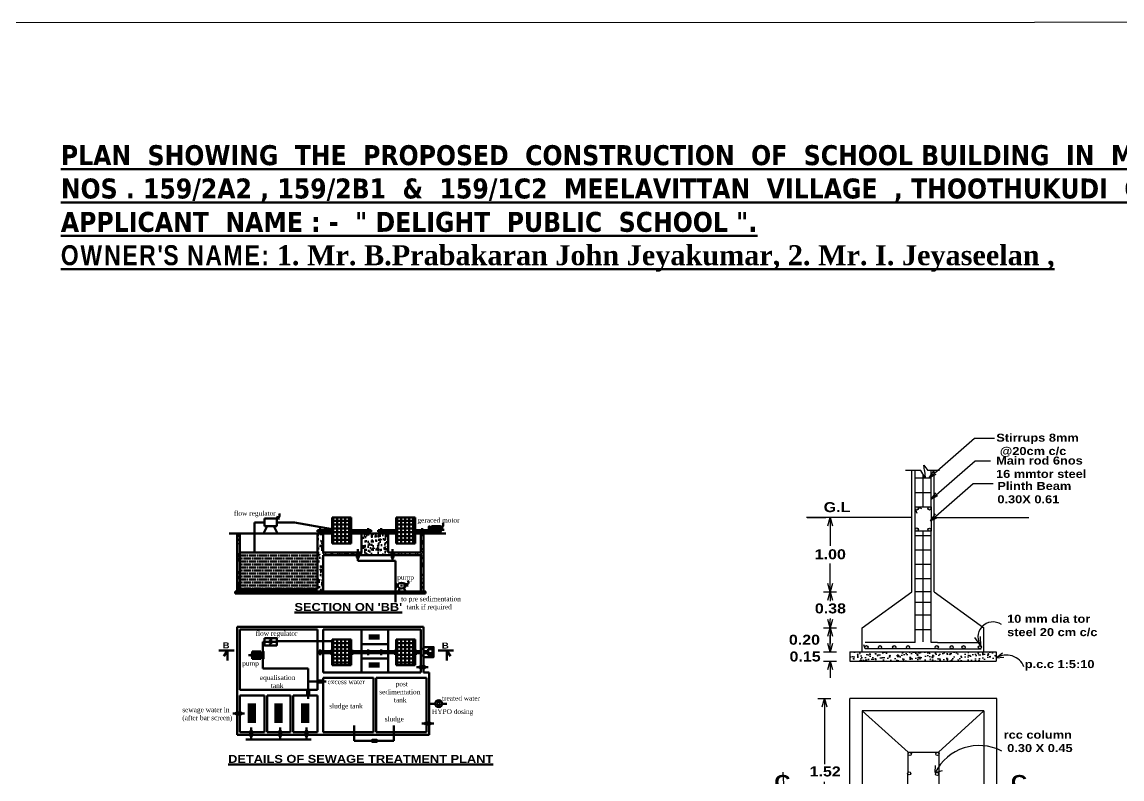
# Model space of a CAD drawing. Header units: metres. Extents: x 863 to 1571, y 626 to 804.
# Drawn here: x 959.1 to 1014.1, y 764.9 to 802.7 of the extents above; entities that cross this region are included whole.
import ezdxf

# ---------------------------------------------------------------- set-up
doc = ezdxf.new("R2010")
doc.units = ezdxf.units.M
doc.header["$LTSCALE"] = 0.2
doc.header["$MEASUREMENT"] = 0
doc.linetypes.add('DASHED2', pattern=[0.375, 0.25, -0.125])
doc.layers.get('0').update_dxf_attribs({"lineweight": 60})
doc.layers.add('HATCH', color=251, linetype='Continuous', lineweight=0)
doc.styles.get("Standard").update_dxf_attribs({"font": 'ariblk.ttf', "height": 0.23})
doc.styles.add('style1', font='', dxfattribs={"height": 0.2})
doc.styles.get('style1').set_extended_font_data('Arial Black')

# ---------------------------------------------------------------- blocks, each defined once
blk = doc.blocks.new('_Open30')
at = {"layer": 'HATCH', "color": 0, "lineweight": -2}
for p, q in [((-1, 0.27), (0, 0)), ((0, 0), (-1, -0.27)), ((0, 0), (-1, 0))]:
    blk.add_line(p, q, dxfattribs=at)
blk = doc.blocks.new('GZ')
at = {"lineweight": 25}
h = blk.add_hatch(color=256, dxfattribs=at)
h.paths.add_polyline_path([(2162.377, 905.881), (2162.377, 905.871, 0.939689), (2162.457, 905.876, 0.939689)])
h.paths.add_polyline_path([(2162.696, 905.877, 1), (2162.776, 905.877, 1)])
h.paths.add_polyline_path([(2162.696, 905.347, 0.363684), (2162.729, 905.308), (2162.743, 905.308, 0.363684), (2162.776, 905.347, 1)])
h.paths.add_polyline_path([(2162.377, 905.353), (2162.377, 905.344, 0.944531), (2162.457, 905.348, 0.944531)])
h = blk.add_hatch(dxfattribs=at)
h.set_pattern_fill('AR-CONC', color=256, scale=0.035, style=0)
h.set_pattern_definition([(50, (1847.33054, 501.90984), (0.25103801, -0.02196298), [0.02624968, -0.28874649]), (355, (1847.33054, 501.90984), (-0.04856238, 0.26326405), [0.02099974, -0.23099719]), (100.4514, (1847.35146, 501.908), (0.20247582, 0.2413009), [0.0223088, -0.24539676]), (46.1842, (1847.33054, 501.97984), (0.37352982, -0.05793095), [0.03937452, -0.43311973]), (96.6356, (1847.36167, 501.975), (0.32712797, 0.3409371), [0.0334632, -0.36809507]), (351.1842, (1847.33054, 501.97984), (0.3271277, 0.34093736), [0.03149962, -0.3464958]), (21, (1847.36554, 501.96234), (0.20891493, -0.1409149), [0.02624968, -0.28874649]), (326, (1847.36554, 501.96234), (0.08515933, 0.25379943), [0.02099974, -0.23099719]), (71.4514, (1847.38295, 501.9506), (0.29407434, 0.1128843), [0.0223088, -0.24539676]), (37.5, (1847.33054, 501.90984), (0.004255898, 0.116511432), [0, -0.228197225, 0, -0.23449715, 0, -0.23187218]), (7.5, (1847.33054, 501.90984), (0.09207322, 0.13804242), [0, -0.133698374, 0, -0.22294729, 0, -0.088373925]), (327.5, (1847.25249, 501.90984), (0.18683558, -0.007894109), [0, -0.087498936, 0, -0.27299668, 0, -0.362245595]), (317.5, (1847.21749, 501.90984), (0.204112677, 0.03503632), [0, -0.113748617, 0, -0.181297795, 0, -0.25724687])])
h.paths.add_polyline_path([(2164.406, 902.291), (2160.746, 902.291), (2160.746, 902.061), (2164.406, 902.061)])
h = blk.add_hatch(dxfattribs=at)
h.set_pattern_fill('AR-CONC', color=256, scale=0.035, style=0)
h.set_pattern_definition([(50, (1847.33054, 501.90984), (0.25103801, -0.02196298), [0.02624968, -0.28874649]), (355, (1847.33054, 501.90984), (-0.04856238, 0.26326405), [0.02099974, -0.23099719]), (100.4514, (1847.35146, 501.908), (0.20247582, 0.2413009), [0.0223088, -0.24539676]), (46.1842, (1847.33054, 501.97984), (0.37352982, -0.05793095), [0.03937452, -0.43311973]), (96.6356, (1847.36167, 501.975), (0.32712797, 0.3409371), [0.0334632, -0.36809507]), (351.1842, (1847.33054, 501.97984), (0.3271277, 0.34093736), [0.03149962, -0.3464958]), (21, (1847.36554, 501.96234), (0.20891493, -0.1409149), [0.02624968, -0.28874649]), (326, (1847.36554, 501.96234), (0.08515933, 0.25379943), [0.02099974, -0.23099719]), (71.4514, (1847.38295, 501.9506), (0.29407434, 0.1128843), [0.0223088, -0.24539676]), (37.5, (1847.33054, 501.90984), (0.004255898, 0.116511432), [0, -0.228197225, 0, -0.23449715, 0, -0.23187218]), (7.5, (1847.33054, 501.90984), (0.09207322, 0.13804242), [0, -0.133698374, 0, -0.22294729, 0, -0.088373925]), (327.5, (1847.25249, 501.90984), (0.18683558, -0.007894109), [0, -0.087498936, 0, -0.27299668, 0, -0.362245595]), (317.5, (1847.21749, 501.90984), (0.204112677, 0.03503632), [0, -0.113748617, 0, -0.181297795, 0, -0.25724687])])
h.paths.add_polyline_path([(2164.406, 902.291), (2160.746, 902.291), (2160.746, 902.061), (2164.406, 902.061)])
h = blk.add_hatch(color=256, dxfattribs=at)
h.paths.add_polyline_path([(2161.12, 902.407, 0.293166), (2161.143, 902.371), (2161.177, 902.371, 0.293166), (2161.2, 902.407, 1)])
h.paths.add_polyline_path([(2161.457, 902.407, 0.293166), (2161.48, 902.371), (2161.514, 902.371, 0.293166), (2161.537, 902.407, 1)])
h.paths.add_polyline_path([(2161.814, 902.407, 0.293166), (2161.837, 902.371), (2161.87, 902.371, 0.293166), (2161.894, 902.407, 1)])
h.paths.add_polyline_path([(2162.157, 902.407, 0.293166), (2162.18, 902.371), (2162.214, 902.371, 0.293166), (2162.237, 902.407, 1)])
h.paths.add_polyline_path([(2162.877, 902.407, 0.293166), (2162.9, 902.371), (2162.934, 902.371, 0.293166), (2162.957, 902.407, 1)])
h.paths.add_polyline_path([(2163.251, 902.408, 0.298745), (2163.275, 902.371), (2163.307, 902.371, 0.298745), (2163.331, 902.408, 1)])
h.paths.add_polyline_path([(2163.627, 902.407, 1), (2163.547, 902.407, 0.293166), (2163.571, 902.371), (2163.604, 902.371, 0.293166)])
h.paths.add_polyline_path([(2163.954, 902.407, 0.293166), (2163.978, 902.371), (2164.011, 902.371, 0.293166), (2164.034, 902.407, 1)])
for p, q in [((2162.61, 906.824), (2162.598, 906.961)), ((2162.598, 906.961), (2162.694, 906.825)), ((2162.522, 906.825), (2162.135, 906.825)), ((2162.296, 903.791), (2162.296, 906.825)), ((2162.377, 905.897), (2162.377, 906.825)), ((2162.39, 906.638), (2162.377, 906.638)), ((2162.39, 906.638), (2162.777, 906.638)), ((2162.626, 906.645), (2162.522, 906.825)), ((2162.575, 905.918), (2162.575, 906.734)), ((2162.61, 906.824), (2162.626, 906.645)), ((2162.984, 906.825), (2162.694, 906.825)), ((2162.731, 906.641), (2162.847, 906.814)), ((2162.731, 906.641), (2162.902, 906.733)), ((2162.771, 906.638), (2162.777, 906.638)), ((2162.777, 905.918), (2162.777, 906.825)), ((2162.855, 903.791), (2162.855, 906.825)), ((2162.39, 906.278), (2162.377, 906.278)), ((2162.39, 906.278), (2162.777, 906.278)), ((2162.771, 906.278), (2162.777, 906.278)), ((2162.777, 906.106), (2162.898, 906.269)), ((2162.777, 906.106), (2162.948, 906.201)), ((2162.39, 905.918), (2162.377, 905.918)), ((2162.377, 905.308), (2162.377, 905.918)), ((2162.377, 905.864), (2162.418, 905.755)), ((2162.39, 905.918), (2162.777, 905.918)), ((2162.433, 905.918), (2162.539, 905.872)), ((2162.771, 905.918), (2162.777, 905.918)), ((2162.777, 905.918), (2162.777, 905.308)), ((2162.296, 905.651), (2159.66, 905.651)), ((2159.679, 905.651), (2160.148, 905.651)), ((2162.757, 905.563), (2162.882, 905.739)), ((2162.757, 905.563), (2162.949, 905.66)), ((2162.86, 905.651), (2165.223, 905.651)), ((2160.253, 905.441), (2160.253, 904.942)), ((2162.377, 902.528), (2162.377, 905.317)), ((2162.575, 902.545), (2162.575, 905.308)), ((2162.777, 902.528), (2162.777, 905.308)), ((2162.39, 905.198), (2162.377, 905.198)), ((2162.39, 905.198), (2162.777, 905.198)), ((2162.771, 905.198), (2162.777, 905.198)), ((2162.39, 904.838), (2162.377, 904.838)), ((2162.39, 904.838), (2162.777, 904.838)), ((2162.771, 904.838), (2162.777, 904.838)), ((2160.253, 904.001), (2160.253, 904.5)), ((2162.377, 904.481), (2162.777, 904.481)), ((2162.377, 904.129), (2162.777, 904.129)), ((2160.09, 903.791), (2160.415, 903.791)), ((2161.056, 902.891), (2162.296, 903.791)), ((2162.377, 903.802), (2162.777, 903.802)), ((2162.855, 903.791), (2164.096, 902.891)), ((2160.253, 903.581), (2160.253, 903.555)), ((2162.377, 903.538), (2162.777, 903.538)), ((2160.253, 903.126), (2160.253, 903.101)), ((2162.377, 903.217), (2162.777, 903.217)), ((2160.09, 902.891), (2160.415, 902.891)), ((2161.056, 902.291), (2161.056, 902.891)), ((2162.377, 902.848), (2162.777, 902.848)), ((2164.096, 902.291), (2164.096, 902.891)), ((2160.253, 902.501), (2160.253, 902.711)), ((2160.253, 902.681), (2160.253, 902.501)), ((2162.377, 902.528), (2161.127, 902.528)), ((2162.937, 902.528), (2162.777, 902.528)), ((2162.937, 902.528), (2164.027, 902.528)), ((2164.019, 902.439), (2163.865, 902.647)), ((2164.019, 902.439), (2164.01, 902.678)), ((2164.096, 902.453), (2164.096, 902.65)), ((2160.09, 902.291), (2160.415, 902.291)), ((2160.746, 902.291), (2164.406, 902.291)), ((2160.746, 902.291), (2160.746, 902.061)), ((2161.127, 902.371), (2161.097, 902.465)), ((2162.937, 902.371), (2161.127, 902.371)), ((2162.937, 902.371), (2164.027, 902.371)), ((2164.406, 902.291), (2164.406, 902.061)), ((2164.406, 902.291), (2164.406, 902.061)), ((2164.406, 902.142), (2164.561, 902.269)), ((2160.09, 902.061), (2160.415, 902.061)), ((2160.746, 902.061), (2164.406, 902.061)), ((2164.406, 902.142), (2164.597, 902.157)), ((2160.253, 901.851), (2160.253, 901.641)), ((2159.948, 901.127), (2160.273, 901.127)), ((2164.417, 901.127), (2160.746, 901.127)), ((2160.746, 897.406), (2160.746, 901.127)), ((2164.417, 897.406), (2164.417, 901.127)), ((2160.11, 900.917), (2160.11, 899.488)), ((2164.096, 900.817), (2161.056, 900.817)), ((2161.056, 900.817), (2161.056, 897.716)), ((2162.203, 899.782), (2161.056, 900.817)), ((2162.959, 899.782), (2164.096, 900.817)), ((2164.096, 900.817), (2164.096, 897.716)), ((2159.068, 899.284), (2159.114, 898.545)), ((2162.878, 899.276), (2162.883, 899.451)), ((2162.878, 899.276), (2163.057, 899.331)), ((2160.11, 897.616), (2160.11, 899.045)), ((2158.894, 898.701), (2159.358, 898.701)), ((2159.126, 898.701), (2158.986, 898.253)), ((2159.126, 898.701), (2159.126, 897.472)), ((2162.198, 898.737), (2161.056, 897.716)), ((2162.966, 898.724), (2164.096, 897.716)), ((2164.685, 898.799), (2165.166, 898.799)), ((2164.926, 898.799), (2164.926, 897.569)), ((2164.926, 898.799), (2165.066, 898.351)), ((2164.984, 898.468), (2164.938, 897.729)), ((2164.096, 897.716), (2161.056, 897.716)), ((2159.948, 897.406), (2160.273, 897.406)), ((2164.417, 897.406), (2160.746, 897.406)), ((2160.746, 897.176), (2160.746, 896.772)), ((2164.406, 897.176), (2164.406, 896.772)), ((2160.956, 896.974), (2162.103, 896.974)), ((2164.196, 896.974), (2163.229, 896.974))]:
    blk.add_line(p, q, dxfattribs=at)
for points in [[(2162.731, 906.641), (2163.86, 907.631), (2164.357, 907.631)], [(2162.777, 906.106), (2163.877, 907.069), (2164.263, 907.069)], [(2162.757, 905.563), (2163.828, 906.501), (2164.325, 906.501)], [(2162.377, 905.918), (2162.777, 905.918)], [(2162.777, 905.308), (2162.377, 905.308)]]:
    blk.add_lwpolyline(points, dxfattribs=at)
blk.add_lwpolyline([(2162.203, 899.782), (2162.971, 899.782), (2162.966, 898.724), (2162.198, 898.724)], close=True, dxfattribs=at)
for centre in [(2162.417, 905.876), (2162.736, 905.877), (2162.417, 905.348), (2162.736, 905.347), (2161.16, 902.407), (2161.497, 902.407), (2161.854, 902.407), (2162.197, 902.407), (2162.917, 902.407), (2163.291, 902.408), (2163.587, 902.407), (2163.994, 902.407), (2162.242, 899.742), (2162.934, 899.742), (2162.227, 899.255), (2162.926, 899.238), (2162.237, 898.764), (2162.93, 898.764)]:
    blk.add_circle(centre, 0.04, dxfattribs=at)
for centre, radius, start, end in [((2164.324, 902.661), 0.378, 56.0001, 219.1524), ((2164.656, 901.736), 0.477, 22.0827, 121.5556), ((2163.979, 898.712), 1.238, 62.9107, 152.8627)]:
    blk.add_arc(centre, radius, start, end, dxfattribs=at)
at = {"lineweight": 25, "xscale": 0.2099974463990293, "yscale": 0.2099974463990293, "zscale": 0.2099974463990293}
for p, rotation in [((2160.253, 905.651), 90), ((2160.253, 903.791), 270), ((2160.253, 903.791), 90), ((2160.253, 902.891), 270), ((2160.253, 902.891), 90), ((2160.253, 902.291), 270), ((2160.253, 902.291), 270), ((2160.253, 902.061), 90), ((2160.11, 901.127), 90), ((2160.11, 897.406), 270), ((2160.746, 896.974), 180)]:
    blk.add_blockref('_Open30', p, dxfattribs=dict(at, rotation=rotation))
blk.add_blockref('_Open30', (2164.406, 896.974), dxfattribs=at)
blk.add_text('%%UPLAN', height=0.324).set_placement((2161.744, 895.609))
at = {"lineweight": 25, "width": 9.12438, "attachment_point": 1, "style": 'style1'}
for s, insert, char_height in [('Stirrups 8mm\\P @20cm c/c', (2164.405, 907.745), 0.2), ('Main rod 6nos \\P16 mmtor steel', (2164.4, 907.173), 0.2), ('Plinth Beam \\P0.30X 0.61', (2164.433, 906.539), 0.2), ('G.L', (2160.091, 906.034), 0.25), ('1.00', (2159.867, 904.856), 0.25), ('0.38', (2159.87, 903.503), 0.25), ('10 mm dia tor \\Psteel 20 cm c/c', (2164.676, 903.218), 0.2), ('0.20', (2159.221, 902.72), 0.25), ('0.15', (2159.237, 902.301), 0.25), ('p.c.c 1:5:10', (2165.118, 902.086), 0.2), ('rcc column\\P 0.30 X 0.45', (2164.589, 900.321), 0.2), ('1.52', (2159.739, 899.428), 0.25), ('1.52', (2162.307, 897.092), 0.25)]:
    blk.add_mtext(s, dxfattribs=dict(at, insert=insert, char_height=char_height))
at = {"lineweight": 25, "char_height": 0.35, "attachment_point": 5}
for insert in [(2159.058, 899.038), (2164.973, 899.037)]:
    blk.add_mtext('\\A1;C', dxfattribs=dict(at, insert=insert))
at = {"lineweight": 25, "insert": (2159.745, 894.87), "char_height": 0.3, "width": 8.14657, "attachment_point": 1}
blk.add_mtext('{\\LDetails of coloumn footing}', dxfattribs=at)
blk = doc.blocks.new('A$C13D06752')
h = blk.add_hatch()
h.set_pattern_fill('AR-CONC', color=3, scale=0.065999, style=0)
h.set_pattern_definition([(50, (-728.33564, -442.3589), (0.47338596, -0.0414159), [0.0494994, -0.54449338]), (355, (-728.33564, -442.3589), (-0.09157477, 0.49644077), [0.03959952, -0.4355947]), (100.4514, (-728.2962, -442.36233), (0.38181155, 0.45502456), [0.04206801, -0.46274817]), (46.1842, (-728.33564, -442.2269), (0.70437053, -0.10924122), [0.0742491, -0.81674007]), (96.6356, (-728.27694, -442.236), (0.6168699, 0.64291), [0.063102, -0.69412214]), (351.1842, (-728.3356, -442.2269), (0.6168694, 0.64291046), [0.0593993, -0.65339205]), (21, (-728.26964, -442.2599), (0.39395386, -0.26572524), [0.0494994, -0.54449338]), (326, (-728.26964, -442.2599), (0.16058617, 0.4785932), [0.03959952, -0.4355947]), (71.4514, (-728.2368, -442.28203), (0.5545402, 0.21286754), [0.04206801, -0.46274817]), (37.5, (-728.33564, -442.35888), (0.008025407, 0.219707272), [0, -0.43031477, 0, -0.44219462, 0, -0.43724468]), (7.5, (-728.33564, -442.35888), (0.173623783, 0.260308564), [0, -0.252116934, 0, -0.42041489, 0, -0.16664797]), (327.5, (-728.48281, -442.35888), (0.352318524, -0.014886034), [0, -0.16499799, 0, -0.51479374, 0, -0.68309169]), (317.5, (-728.5488, -442.35888), (0.38489819, 0.06606848), [0, -0.21449739, 0, -0.34187584, 0, -0.4850941])])
h.paths.add_polyline_path([(7.101, 10.478), (8.788, 10.478), (8.788, 10.598), (7.101, 10.598), (7.101, 11.55), (6.825, 11.55), (6.825, 8.774), (2.943, 8.774), (2.943, 11.55), (2.805, 11.55), (2.805, 8.654), (7.101, 8.654)])
h.paths.add_polyline_path([(10.354, 11.55), (9.015, 11.55), (9.015, 10.598), (8.884, 10.598), (8.884, 10.478), (10.532, 10.478), (10.532, 10.598), (10.354, 10.598)])
h.paths.add_polyline_path([(12.129, 11.55), (11.991, 11.55), (11.991, 10.598), (10.628, 10.598), (10.628, 10.478), (11.991, 10.478), (11.991, 8.654), (12.129, 8.654)])
h.paths.add_polyline_path([(10.721, 8.654), (2.709, 8.654), (2.709, 8.558), (2.805, 8.558), (10.721, 8.558)])
h = blk.add_hatch()
h.set_pattern_fill('ANSI36', color=3, scale=1.199985, angle=135, style=0)
h.set_pattern_definition([(180, (-728.33564, -442.35888), (-0.262496808, -0.149998176), [0.37499544, -0.07499909, 0, -0.07499909])])
h.paths.add_polyline_path([(2.943, 8.774), (6.825, 8.774), (6.825, 10.598), (2.943, 10.598)])
h = blk.add_hatch()
h.set_pattern_fill('AR-CONC', color=256, scale=0.053999, style=0)
h.set_pattern_definition([(50, (-728.33564, -442.35888), (0.38731579, -0.03388574), [0.0404995, -0.44549458]), (355, (-728.33564, -442.3589), (-0.0749248, 0.40617881), [0.0323996, -0.35639567]), (100.4514, (-728.30336, -442.3617), (0.31239127, 0.37229283), [0.03441928, -0.37861214]), (46.1842, (-728.33564, -442.2509), (0.57630316, -0.08937918), [0.06074926, -0.66824187]), (96.6356, (-728.2876, -442.25833), (0.50471172, 0.52601725), [0.05162893, -0.5679181]), (351.1842, (-728.33564, -442.2509), (0.5047113, 0.52601765), [0.0485994, -0.5345935]), (21, (-728.28164, -442.27788), (0.32232589, -0.21741156), [0.0404995, -0.44549458]), (326, (-728.28164, -442.2779), (0.13138868, 0.39157626), [0.0323996, -0.35639567]), (71.4514, (-728.25478, -442.296), (0.4537147, 0.17416435), [0.03441928, -0.37861214]), (37.5, (-728.33564, -442.35888), (0.006566242, 0.179760495), [0, -0.35207572, 0, -0.3617956, 0, -0.35774565]), (7.5, (-728.33564, -442.35888), (0.142055823, 0.212979735), [0, -0.20627749, 0, -0.343975817, 0, -0.13634834]), (327.5, (-728.45605, -442.35888), (0.28826061, -0.012179483), [0, -0.13499836, 0, -0.42119488, 0, -0.558893204]), (317.5, (-728.51005, -442.35888), (0.3149167, 0.05405603), [0, -0.17549787, 0, -0.2797166, 0, -0.39689517])])
h.paths.add_polyline_path([(12.225, 8.654), (10.721, 8.654), (10.721, 8.558), (12.225, 8.558)])
h = blk.add_hatch(color=256)
h.paths.add_polyline_path([(4.509, 6.236, 1), (4.439, 6.236, 1)])
h.paths.add_polyline_path([(4.509, 6.055, 1), (4.439, 6.055, 1)])
for p, q in [((4.167, 12.111), (3.668, 12.111)), ((3.668, 12.111), (3.668, 10.598)), ((4.167, 11.924), (4.167, 12.298)), ((4.167, 12.298), (4.787, 12.298)), ((4.787, 12.298), (4.844, 12.413)), ((4.787, 12.298), (4.787, 11.924)), ((4.787, 12.298), (4.915, 12.278)), ((4.787, 12.111), (5.675, 12.111)), ((5.675, 12.111), (7.561, 11.774)), ((7.561, 12.35), (8.504, 12.35)), ((7.561, 11.06), (7.561, 12.35)), ((8.504, 12.35), (8.504, 11.06)), ((10.756, 12.35), (11.699, 12.35)), ((10.756, 11.06), (10.756, 12.35)), ((11.699, 12.35), (11.699, 11.06)), ((2.805, 11.55), (2.4, 11.55)), ((2.805, 8.654), (2.805, 11.55)), ((7.561, 11.55), (2.805, 11.55)), ((2.943, 8.774), (2.943, 11.55)), ((4.307, 11.924), (4.13, 11.55)), ((4.167, 11.924), (4.787, 11.924)), ((4.647, 11.924), (4.824, 11.55)), ((6.914, 11.726), (6.817, 11.726)), ((6.817, 11.726), (6.817, 11.63)), ((6.914, 11.63), (6.817, 11.63)), ((6.825, 8.774), (6.825, 11.55)), ((6.914, 11.774), (7.01, 11.774)), ((6.914, 11.55), (6.914, 11.774)), ((7.01, 11.774), (7.01, 11.55)), ((7.01, 11.726), (7.561, 11.726)), ((7.01, 11.63), (7.561, 11.63)), ((7.101, 10.598), (7.101, 11.55)), ((7.464, 11.726), (7.561, 11.726)), ((7.464, 11.63), (7.561, 11.63)), ((7.561, 11.726), (7.561, 11.63)), ((8.504, 11.726), (9.312, 11.726)), ((8.504, 11.63), (9.312, 11.63)), ((10.756, 11.55), (8.504, 11.55)), ((9.015, 10.598), (9.015, 11.55)), ((9.312, 11.774), (9.408, 11.774)), ((9.312, 11.55), (9.312, 11.774)), ((9.408, 11.774), (9.408, 11.55)), ((9.408, 11.726), (9.505, 11.726)), ((9.408, 11.63), (9.505, 11.63)), ((9.505, 11.726), (9.505, 11.63)), ((9.853, 11.726), (9.957, 11.726)), ((9.853, 11.726), (9.853, 11.63)), ((9.853, 11.63), (9.957, 11.63)), ((9.957, 11.774), (10.053, 11.774)), ((9.957, 11.55), (9.957, 11.774)), ((10.053, 11.774), (10.053, 11.55)), ((10.053, 11.726), (10.756, 11.726)), ((10.053, 11.63), (10.756, 11.63)), ((10.354, 10.598), (10.354, 11.55)), ((11.699, 11.726), (12.011, 11.726)), ((11.699, 11.63), (12.011, 11.63)), ((12.142, 11.55), (11.699, 11.55)), ((11.991, 10.598), (11.991, 11.55)), ((12.011, 11.774), (12.107, 11.774)), ((12.011, 11.55), (12.011, 11.774)), ((12.107, 11.774), (12.107, 11.55)), ((12.107, 11.726), (12.391, 11.726)), ((12.107, 11.63), (12.391, 11.63)), ((12.129, 8.654), (12.129, 11.55)), ((12.142, 11.55), (13.234, 11.55)), ((13.158, 11.735), (12.461, 11.735)), ((12.528, 11.833), (12.497, 11.735)), ((12.528, 11.639), (12.497, 11.735)), ((12.972, 11.917), (12.528, 11.917)), ((12.528, 11.833), (12.528, 11.917)), ((12.972, 11.833), (12.528, 11.833)), ((12.972, 11.639), (12.528, 11.639)), ((12.528, 11.552), (12.528, 11.639)), ((12.972, 11.552), (12.528, 11.552)), ((12.918, 11.735), (12.587, 11.735)), ((12.918, 11.735), (12.587, 11.735)), ((12.972, 11.833), (13.029, 11.948)), ((12.972, 11.917), (12.972, 11.833)), ((12.972, 11.833), (13.003, 11.735)), ((12.972, 11.833), (13.1, 11.813)), ((12.972, 11.639), (13.003, 11.735)), ((12.972, 11.552), (12.972, 11.639)), ((8.504, 11.06), (7.561, 11.06)), ((11.699, 11.06), (10.756, 11.06)), ((6.825, 10.598), (2.943, 10.598)), ((7.101, 10.598), (9.015, 10.598)), ((7.101, 8.654), (7.101, 10.478)), ((7.101, 10.478), (11.991, 10.478)), ((8.836, 10.663), (8.788, 10.598)), ((8.788, 10.598), (8.788, 10.354)), ((8.836, 10.728), (8.836, 10.773)), ((8.836, 10.663), (8.836, 10.728)), ((8.884, 10.598), (8.836, 10.663)), ((8.884, 10.598), (8.884, 10.354)), ((10.354, 10.598), (11.991, 10.598)), ((10.58, 10.663), (10.532, 10.598)), ((10.532, 10.598), (10.532, 10.354)), ((10.58, 10.728), (10.58, 10.773)), ((10.58, 10.663), (10.58, 10.728)), ((10.628, 10.598), (10.58, 10.663)), ((10.628, 10.598), (10.628, 10.354)), ((11.991, 8.654), (11.991, 10.478)), ((8.836, 10.289), (8.788, 10.354)), ((8.884, 10.354), (8.836, 10.289)), ((8.836, 10.289), (8.836, 10.249)), ((8.836, 10.249), (8.836, 10.181)), ((8.836, 10.181), (10.58, 10.181)), ((10.58, 10.289), (10.532, 10.354)), ((10.628, 10.354), (10.58, 10.289)), ((10.58, 10.289), (10.58, 10.249)), ((10.58, 10.249), (10.58, 10.181)), ((10.58, 10.181), (10.721, 10.181)), ((10.721, 10.181), (10.721, 8.654)), ((10.723, 9.045), (10.723, 8.848)), ((10.792, 9.045), (10.723, 9.045)), ((10.792, 8.848), (10.723, 8.848)), ((10.792, 9.045), (10.792, 8.848)), ((10.822, 8.954), (10.792, 8.954)), ((10.822, 8.954), (10.89, 8.954)), ((10.946, 8.818), (10.869, 8.654)), ((10.969, 8.954), (11.069, 8.954)), ((11.123, 8.954), (11.274, 8.954)), ((11.141, 8.833), (11.226, 8.654)), ((11.226, 8.954), (11.283, 9.069)), ((11.226, 8.954), (11.354, 8.934)), ((2.709, 8.558), (2.709, 8.654)), ((2.709, 8.654), (12.225, 8.654)), ((2.805, 8.558), (2.709, 8.558)), ((2.805, 8.558), (12.225, 8.558)), ((2.943, 8.774), (6.825, 8.774)), ((10.721, 8.654), (10.721, 8.113)), ((11.272, 8.558), (11.273, 8.554)), ((12.225, 8.654), (12.225, 8.558)), ((2.805, 1.487), (2.805, 6.887)), ((2.805, 6.887), (12.129, 6.887)), ((2.943, 3.731), (2.943, 6.749)), ((2.943, 6.749), (6.825, 6.749)), ((6.825, 3.731), (6.825, 6.749)), ((7.101, 6.749), (11.991, 6.749)), ((7.101, 4.607), (7.101, 6.749)), ((9.015, 4.607), (9.015, 6.749)), ((10.354, 6.749), (9.015, 6.749)), ((10.354, 4.607), (10.354, 6.749)), ((11.991, 6.749), (11.991, 4.607)), ((12.129, 6.887), (12.129, 4.607)), ((4.096, 5.64), (4.096, 6.141)), ((4.096, 6.141), (4.167, 6.141)), ((4.167, 6.141), (4.787, 6.141)), ((4.787, 6.17), (7.561, 6.17)), ((7.561, 6.262), (8.504, 6.262)), ((7.561, 4.972), (7.561, 6.262)), ((8.504, 6.262), (8.504, 4.972)), ((9.388, 6.449), (9.922, 6.449)), ((9.388, 6.377), (9.922, 6.377)), ((9.388, 6.305), (9.922, 6.305)), ((10.756, 6.262), (11.699, 6.262)), ((10.756, 4.972), (10.756, 6.262)), ((11.699, 6.262), (11.699, 4.972)), ((2.33, 5.699), (2.146, 5.425)), ((3.552, 5.571), (3.52, 5.472)), ((3.552, 5.655), (3.995, 5.655)), ((3.552, 5.655), (3.552, 5.571)), ((3.552, 5.571), (3.995, 5.571)), ((3.995, 5.571), (3.995, 5.655)), ((3.995, 5.571), (4.026, 5.472)), ((6.908, 5.713), (7.004, 5.713)), ((6.908, 5.521), (6.908, 5.713)), ((7.004, 5.521), (6.908, 5.521)), ((7.004, 5.713), (7.004, 5.521)), ((7.465, 5.665), (7.004, 5.665)), ((7.465, 5.569), (7.004, 5.569)), ((7.561, 5.689), (7.465, 5.689)), ((7.465, 5.689), (7.465, 5.545)), ((7.465, 5.545), (7.561, 5.545)), ((8.504, 5.689), (8.6, 5.689)), ((8.6, 5.545), (8.504, 5.545)), ((8.6, 5.689), (8.6, 5.545)), ((8.6, 5.665), (9.312, 5.665)), ((8.6, 5.569), (9.312, 5.569)), ((10.354, 6.029), (9.015, 6.029)), ((9.312, 5.713), (9.408, 5.713)), ((9.312, 5.521), (9.312, 5.713)), ((9.408, 5.521), (9.312, 5.521)), ((9.408, 5.713), (9.408, 5.521)), ((9.408, 5.665), (9.957, 5.665)), ((9.408, 5.569), (9.957, 5.569)), ((9.957, 5.713), (10.053, 5.713)), ((9.957, 5.521), (9.957, 5.713)), ((10.053, 5.521), (9.957, 5.521)), ((10.053, 5.713), (10.053, 5.521)), ((10.053, 5.665), (10.66, 5.665)), ((10.053, 5.569), (10.66, 5.569)), ((10.756, 5.689), (10.66, 5.689)), ((10.66, 5.689), (10.66, 5.545)), ((10.66, 5.545), (10.756, 5.545)), ((11.699, 5.689), (11.795, 5.689)), ((11.795, 5.545), (11.699, 5.545)), ((11.795, 5.689), (11.795, 5.545)), ((11.795, 5.665), (11.991, 5.665)), ((11.795, 5.569), (11.991, 5.569)), ((11.991, 5.787), (12.129, 5.787)), ((12.129, 5.665), (12.359, 5.665)), ((12.129, 5.569), (12.359, 5.569)), ((12.359, 5.773), (12.565, 5.773)), ((12.359, 5.466), (12.359, 5.773)), ((12.359, 5.569), (12.565, 5.569)), ((12.359, 5.521), (12.565, 5.521)), ((12.565, 5.773), (12.565, 5.466)), ((13.291, 5.699), (13.476, 5.425)), ((3.366, 5.472), (4.062, 5.472)), ((3.552, 5.376), (3.52, 5.472)), ((3.552, 5.376), (3.995, 5.376)), ((3.552, 5.289), (3.552, 5.376)), ((3.552, 5.289), (3.995, 5.289)), ((3.605, 5.472), (3.936, 5.472)), ((3.605, 5.472), (3.936, 5.472)), ((3.995, 5.376), (4.026, 5.472)), ((3.995, 5.289), (3.995, 5.376)), ((4.096, 5.129), (4.096, 5.304)), ((4.096, 5.129), (4.096, 4.802)), ((8.504, 4.972), (7.561, 4.972)), ((10.354, 5.309), (9.015, 5.309)), ((9.388, 5.047), (9.922, 5.047)), ((9.388, 4.975), (9.922, 4.975)), ((11.699, 4.972), (10.756, 4.972)), ((11.991, 5.448), (12.129, 5.448)), ((12.565, 5.466), (12.359, 5.466)), ((4.096, 4.802), (6.361, 4.802)), ((6.361, 4.802), (6.361, 3.883)), ((11.991, 4.607), (7.101, 4.607)), ((9.388, 4.903), (9.922, 4.903)), ((11.814, 4.87), (11.769, 4.87)), ((11.879, 4.87), (11.814, 4.87)), ((11.944, 4.918), (11.879, 4.87)), ((11.879, 4.87), (11.944, 4.822)), ((11.944, 4.918), (12.188, 4.918)), ((11.944, 4.822), (12.188, 4.822)), ((12.405, 4.607), (12.129, 4.607)), ((12.188, 4.918), (12.253, 4.87)), ((12.253, 4.87), (12.188, 4.822)), ((12.253, 4.87), (12.293, 4.87)), ((12.293, 4.87), (12.361, 4.87)), ((12.405, 4.607), (12.405, 1.487)), ((12.405, 1.487), (12.405, 4.607)), ((6.668, 4.153), (6.361, 4.153)), ((6.361, 3.838), (6.361, 3.883)), ((6.713, 4.153), (6.668, 4.153)), ((6.778, 4.153), (6.713, 4.153)), ((6.844, 4.201), (6.778, 4.153)), ((6.778, 4.153), (6.844, 4.105)), ((6.844, 4.201), (7.087, 4.201)), ((6.844, 4.105), (7.087, 4.105)), ((7.087, 4.201), (7.152, 4.153)), ((7.152, 4.153), (7.087, 4.105)), ((9.615, 4.331), (7.101, 4.331)), ((7.101, 1.625), (7.101, 4.331)), ((7.152, 4.153), (7.192, 4.153)), ((7.192, 4.153), (7.26, 4.153)), ((9.615, 1.625), (9.615, 4.331)), ((12.267, 4.331), (9.754, 4.331)), ((9.754, 1.625), (9.754, 4.331)), ((12.267, 1.625), (12.267, 4.331)), ((6.825, 3.731), (2.943, 3.731)), ((2.943, 1.625), (2.943, 3.455)), ((4.171, 3.455), (2.943, 3.455)), ((4.171, 1.625), (4.171, 3.455)), ((4.308, 1.625), (4.308, 3.455)), ((5.467, 3.455), (4.308, 3.455)), ((5.467, 1.625), (5.467, 3.455)), ((5.604, 1.625), (5.604, 3.455)), ((6.825, 3.455), (5.604, 3.455)), ((6.361, 3.773), (6.313, 3.708)), ((6.313, 3.708), (6.313, 3.465)), ((6.361, 3.4), (6.313, 3.465)), ((6.361, 3.773), (6.361, 3.838)), ((6.409, 3.708), (6.361, 3.773)), ((6.409, 3.465), (6.361, 3.4)), ((6.361, 3.4), (6.361, 3.359)), ((6.361, 3.359), (6.361, 3.292)), ((6.409, 3.708), (6.409, 3.465)), ((6.825, 1.625), (6.825, 3.455)), ((12.405, 3.047), (12.708, 3.047)), ((13.057, 3.047), (13.294, 3.047)), ((2.631, 2.561), (2.586, 2.561)), ((2.696, 2.561), (2.631, 2.561)), ((2.761, 2.609), (2.696, 2.561)), ((2.696, 2.561), (2.761, 2.513)), ((2.761, 2.609), (3.005, 2.609)), ((2.761, 2.513), (3.005, 2.513)), ((3.005, 2.609), (3.07, 2.561)), ((3.07, 2.561), (3.005, 2.513)), ((3.07, 2.561), (3.11, 2.561)), ((3.11, 2.561), (3.178, 2.561)), ((3.509, 1.742), (3.461, 1.677)), ((3.461, 1.677), (3.461, 1.433)), ((3.509, 1.807), (3.509, 1.852)), ((3.509, 1.742), (3.509, 1.807)), ((3.557, 1.677), (3.509, 1.742)), ((3.557, 1.677), (3.557, 1.433)), ((4.964, 1.742), (4.916, 1.677)), ((4.916, 1.677), (4.916, 1.433)), ((4.964, 1.807), (4.964, 1.852)), ((4.964, 1.742), (4.964, 1.807)), ((5.012, 1.677), (4.964, 1.742)), ((5.012, 1.677), (5.012, 1.433)), ((6.278, 1.742), (6.23, 1.677)), ((6.23, 1.677), (6.23, 1.433)), ((6.278, 1.807), (6.278, 1.852)), ((6.278, 1.742), (6.278, 1.807)), ((6.326, 1.677), (6.278, 1.742)), ((6.326, 1.677), (6.326, 1.433)), ((8.655, 1.191), (8.655, 1.96)), ((10.644, 1.191), (10.644, 1.96)), ((12.09, 2.056), (12.045, 2.056)), ((12.155, 2.056), (12.09, 2.056)), ((12.22, 2.104), (12.155, 2.056)), ((12.155, 2.056), (12.22, 2.008)), ((12.22, 2.104), (12.464, 2.104)), ((12.22, 2.008), (12.464, 2.008)), ((12.464, 2.104), (12.529, 2.056)), ((12.529, 2.056), (12.464, 2.008)), ((12.529, 2.056), (12.569, 2.056)), ((12.569, 2.056), (12.637, 2.056)), ((2.805, 1.487), (12.405, 1.487)), ((2.943, 1.625), (4.171, 1.625)), ((3.248, 1.26), (6.503, 1.26)), ((3.509, 1.368), (3.461, 1.433)), ((3.557, 1.433), (3.509, 1.368)), ((3.509, 1.368), (3.509, 1.328)), ((3.509, 1.328), (3.509, 1.26)), ((4.308, 1.625), (5.467, 1.625)), ((4.964, 1.368), (4.916, 1.433)), ((5.012, 1.433), (4.964, 1.368)), ((4.964, 1.368), (4.964, 1.328)), ((4.964, 1.328), (4.964, 1.26)), ((5.604, 1.625), (6.825, 1.625)), ((6.278, 1.368), (6.23, 1.433)), ((6.326, 1.433), (6.278, 1.368)), ((6.278, 1.368), (6.278, 1.328)), ((6.278, 1.328), (6.278, 1.26)), ((7.101, 1.625), (9.615, 1.625)), ((9.375, 1.191), (8.655, 1.191)), ((9.42, 1.191), (9.375, 1.191)), ((9.485, 1.191), (9.42, 1.191)), ((9.55, 1.239), (9.485, 1.191)), ((9.485, 1.191), (9.55, 1.143)), ((9.55, 1.239), (9.794, 1.239)), ((9.55, 1.143), (9.794, 1.143)), ((9.754, 1.625), (12.267, 1.625)), ((9.794, 1.239), (9.859, 1.191)), ((9.859, 1.191), (9.794, 1.143)), ((9.859, 1.191), (9.899, 1.191)), ((9.899, 1.191), (9.967, 1.191)), ((9.967, 1.191), (10.644, 1.191))]:
    blk.add_line(p, q)
at = {"color": 3, "linetype": 'DASHED2', "ltscale": 0.35}
for p, q in [((7.561, 12.288), (8.504, 12.288)), ((10.756, 12.288), (11.699, 12.288)), ((7.561, 12.096), (8.504, 12.096)), ((7.561, 11.904), (8.504, 11.904)), ((7.561, 11.712), (8.504, 11.712)), ((10.756, 12.096), (11.699, 12.096)), ((10.756, 11.904), (11.699, 11.904)), ((10.756, 11.712), (11.699, 11.712)), ((7.561, 11.52), (8.504, 11.52)), ((7.561, 11.328), (8.504, 11.328)), ((7.561, 11.136), (8.504, 11.136)), ((10.756, 11.52), (11.699, 11.52)), ((10.756, 11.328), (11.699, 11.328)), ((10.756, 11.136), (11.699, 11.136)), ((7.561, 6.166), (8.504, 6.166)), ((10.756, 6.166), (11.699, 6.166)), ((7.561, 5.974), (8.504, 5.974)), ((7.561, 5.782), (8.504, 5.782)), ((7.561, 5.59), (8.504, 5.59)), ((10.756, 5.974), (11.699, 5.974)), ((10.756, 5.782), (11.699, 5.782)), ((10.756, 5.59), (11.699, 5.59)), ((7.561, 5.398), (8.504, 5.398)), ((7.561, 5.206), (8.504, 5.206)), ((7.561, 5.014), (8.504, 5.014)), ((10.756, 5.398), (11.699, 5.398)), ((10.756, 5.206), (11.699, 5.206)), ((10.756, 5.014), (11.699, 5.014))]:
    blk.add_line(p, q, dxfattribs=at)
at = {"color": 3}
for p, q in [((7.561, 12.192), (8.504, 12.192)), ((10.756, 12.192), (11.699, 12.192)), ((7.561, 12), (8.504, 12)), ((7.561, 11.808), (8.504, 11.808)), ((7.561, 11.616), (8.504, 11.616)), ((10.756, 12), (11.699, 12)), ((10.756, 11.808), (11.699, 11.808)), ((10.756, 11.626), (11.699, 11.626)), ((7.561, 11.424), (8.504, 11.424)), ((7.561, 11.424), (8.504, 11.424)), ((7.561, 11.232), (8.504, 11.232)), ((10.756, 11.424), (11.699, 11.424)), ((10.756, 11.424), (11.699, 11.424)), ((10.756, 11.232), (11.699, 11.232)), ((7.561, 6.07), (8.504, 6.07)), ((10.756, 6.07), (11.699, 6.07)), ((7.561, 5.878), (8.504, 5.878)), ((7.561, 5.686), (8.504, 5.686)), ((10.756, 5.878), (11.699, 5.878)), ((10.756, 5.686), (11.699, 5.686)), ((7.561, 5.494), (8.504, 5.494)), ((7.561, 5.302), (8.504, 5.302)), ((7.561, 5.302), (8.504, 5.302)), ((7.561, 5.11), (8.504, 5.11)), ((10.756, 5.494), (11.699, 5.494)), ((10.756, 5.302), (11.699, 5.302)), ((10.756, 5.302), (11.699, 5.302)), ((10.756, 5.11), (11.699, 5.11)), ((3.339, 3.008), (3.742, 3.008)), ((3.339, 2.907), (3.742, 2.907)), ((3.339, 2.807), (3.742, 2.807)), ((4.675, 3.008), (5.078, 3.008)), ((4.675, 2.907), (5.078, 2.907)), ((4.675, 2.807), (5.078, 2.807)), ((5.998, 3.008), (6.401, 3.008)), ((5.998, 2.907), (6.401, 2.907)), ((5.998, 2.807), (6.401, 2.807)), ((3.339, 2.706), (3.742, 2.706)), ((3.339, 2.605), (3.742, 2.605)), ((3.339, 2.517), (3.742, 2.517)), ((3.339, 2.429), (3.742, 2.429)), ((3.339, 2.328), (3.742, 2.328)), ((3.339, 2.24), (3.742, 2.24)), ((4.675, 2.706), (5.078, 2.706)), ((4.675, 2.605), (5.078, 2.605)), ((4.675, 2.517), (5.078, 2.517)), ((4.675, 2.429), (5.078, 2.429)), ((4.675, 2.328), (5.078, 2.328)), ((4.675, 2.24), (5.078, 2.24)), ((5.998, 2.706), (6.401, 2.706)), ((5.998, 2.605), (6.401, 2.605)), ((5.998, 2.517), (6.401, 2.517)), ((5.998, 2.429), (6.401, 2.429)), ((5.998, 2.328), (6.401, 2.328)), ((5.998, 2.24), (6.401, 2.24)), ((3.339, 2.139), (3.742, 2.139)), ((4.675, 2.139), (5.078, 2.139)), ((5.998, 2.139), (6.401, 2.139))]:
    blk.add_line(p, q, dxfattribs=at)
at = {"color": 7}
for p, q in [((1.889, 5.699), (2.661, 5.699)), ((2.33, 5.699), (2.33, 5.199)), ((12.85, 5.699), (13.622, 5.699)), ((13.291, 5.699), (13.291, 5.199))]:
    blk.add_line(p, q, dxfattribs=at)
for points in [[(12.461, 11.903), (12.394, 11.903), (12.394, 11.566), (12.461, 11.566)], [(4.167, 6.323), (4.787, 6.323), (4.787, 5.958), (4.167, 5.958)], [(4.062, 5.64), (4.129, 5.64), (4.129, 5.304), (4.062, 5.304)], [(12.129, 5.372), (12.627, 5.372), (12.627, 5.873), (12.129, 5.873)]]:
    blk.add_lwpolyline(points, close=True)
for centre, radius in [((4.474, 6.236), 0.035), ((4.474, 6.055), 0.035), ((12.883, 3.047), 0.174), ((12.883, 3.047), 0.0784)]:
    blk.add_circle(centre, radius)
for centre in [(4.76, 12.465), (12.945, 12), (11.199, 9.121)]:
    blk.add_arc(centre, 0.169, 279.2429, 29.5614)
blk.add_ellipse((11.024, 8.947), major_axis=(-0.202, 0), ratio=0.692936)
for s, insert, char_height, width, attachment_point in [('{\\fTimes New Roman|b0|i0|c0|p18;flow regulator}', (2.646, 12.686), 0.24, 9.19222, 1), ('{\\fTimes New Roman|b0|i0|c0|p18;geraced motor}', (11.819, 12.34), 0.24, 9.19222, 1), ('{\\fTimes New Roman|b0|i0|c0|p18;pump}', (10.812, 9.483), 0.24, 9.19222, 1), ('{\\fTimes New Roman|b0|i0|c0|p18;to pre sedimentation\\P   tank if required}', (11.001, 8.407), 0.24, 2.89413, 1), ('{\\fTimes New Roman|b0|i0|c0|p18;flow regulator}', (3.73, 6.678), 0.24, 9.19222, 1), ('B', (2.425, 6.111), 0.3, 2.40785, 3), ('B', (13.386, 6.102), 0.3, 2.40785, 3), ('{\\fTimes New Roman|b0|i0|c0|p18;pump} ', (3.058, 5.179), 0.24, 9.19222, 1), ('{\\fTimes New Roman|b0|i0|c0|p18;equalisation\\P      tank}', (3.94, 4.472), 0.24, 9.19222, 1), ('{\\fTimes New Roman|b0|i0|c0|p18;excess water}', (7.325, 4.263), 0.24, 9.19222, 1), ('{\\fTimes New Roman|b0|i0|c0|p18;    \\H0.8x;    post \\Psedimentation\\P        tank}', (9.909, 4.157), 0.3, 9.19222, 1), ('{\\fTimes New Roman|b0|i0|c0|p18;treated water\\fArial|b0|i0|c0|p34; }', (13.049, 3.441), 0.24, 9.19222, 1), ('{\\fTimes New Roman|b0|i0|c0|p18;sewage water in \\P(after bar screen)}', (0.063, 2.862), 0.24, 9.19222, 1), ('{\\fTimes New Roman|b0|i0|c0|p18;sludge tank}', (7.409, 3.05), 0.24, 9.19222, 1), ('{\\fTimes New Roman|b0|i0|c0|p18;HYPO dosing} ', (12.546, 2.771), 0.24, 9.19222, 1), ('{\\fTimes New Roman|b0|i0|c0|p18;sludge} ', (10.182, 2.406), 0.24, 9.19222, 1)]:
    blk.add_mtext(s, dxfattribs=dict(at, insert=insert, char_height=char_height, width=width, attachment_point=attachment_point))
at = {"char_height": 0.4, "attachment_point": 1}
for s, insert, width in [("{\\LSECTION ON 'BB'}", (5.671, 8.078), 5.25993), ('{\\LDETAILS OF SEWAGE TREATMENT PLANT}', (2.355, 0.486), 13.11012)]:
    blk.add_mtext(s, dxfattribs=dict(at, insert=insert, width=width))

msp = doc.modelspace()

# ---------------------------------------------------------------- linework, layer by layer
at = {"lineweight": -2}
msp.add_lwpolyline([(863.385, 660.625), (1156.028, 660.687), (1156.028, 802.75), (863.385, 802.688)], close=True, dxfattribs=at)

# ---------------------------------------------------------------- block references
at = {"lineweight": -2, "xscale": 2, "yscale": 2, "zscale": 2}
msp.add_blockref('GZ', (-3321.005, -1033.317), dxfattribs=at)
at = {"lineweight": 25}
msp.add_blockref('A$C13D06752', (967.046, 765.63), dxfattribs=at)

# ---------------------------------------------------------------- texts
at = {"insert": (961.036, 796.595), "char_height": 1, "width": 104.82767, "attachment_point": 1}
msp.add_mtext('\\A1;{\\fTahoma|b1|i0|c0|p34;\\LPLAN  SHOWING  THE  PROPOSED  CONSTRUCTION  OF  SCHOOL BUILDING  IN  MEELAVITTAN MAIN ROAD, SURVEY  \\PNOS . 159/2A2 , 159/2B1  &  159/1C2  MEELAVITTAN  VILLAGE  , THOOTHUKUDI  CITY  MUNICIPAL  CORPORATION .  SCALE 1:100\\PAPPLICANT  NAME : -  " DELIGHT  PUBLIC  SCHOOL ".  \\P\\A0;\\fSwis721 Cn BT|b1|i0|c0|p34;\\T1.1;OWNER\'S NAME: \\fTimes New Roman|b1|i0|c0|p18;\\T1;1. Mr. B.Prabakaran John Jeyakumar, 2. Mr. I. Jeyaseelan ,\\P\\A1;\\fTahoma|b1|i0|c0|p34;                }', dxfattribs=at)

doc.saveas('drawing.dxf')
